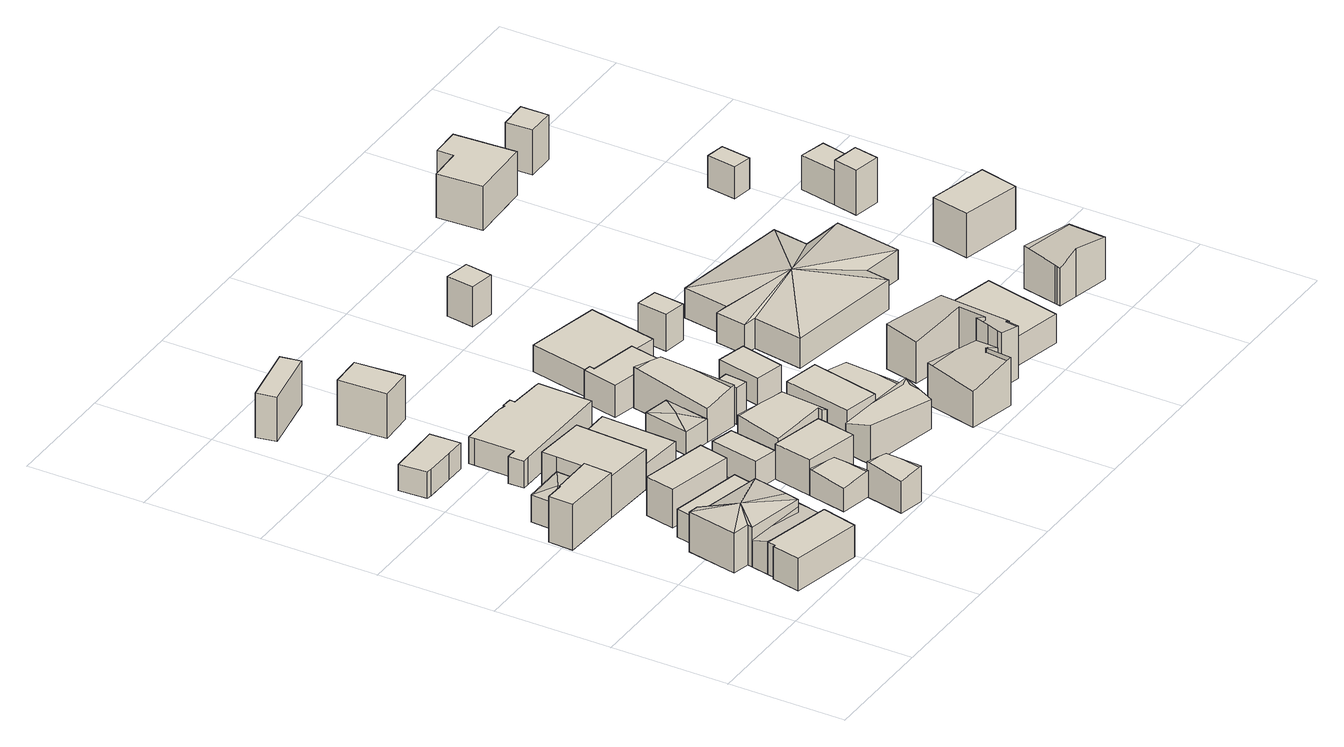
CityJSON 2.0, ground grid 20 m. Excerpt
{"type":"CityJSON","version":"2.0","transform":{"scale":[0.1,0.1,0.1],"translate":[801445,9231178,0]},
"CityObjects":{
"building1":{"type":"Building","attributes":{"Building Type":"Residential","Roof Shape":"shed","Roof Material":"Concrete Glazed Tile","Roof Material Code":1,"Roof Direction":"west","Building Height":5.58,"Roof Slope":10.1,"Footprint Area":79.63,"Solar PV Capacity Low":9.97,"Solar PV Capacity High":13.1,"Solar Annual Energy Low":14377,"Solar Annual Energy High":18948,"Suitable PV Area":59.53},"geometry":[{"type":"MultiSurface","lod":"2.2","boundaries":[[[0,1,2,3,4,5,6]],[[6,5,7,8]],[[5,4,9,7]],[[4,3,10,9]],[[3,2,11,10]],[[2,1,12,11]],[[1,0,13,12]],[[0,6,8,13]],[[8,7,9,10,11,12,13]]]}]},
"building2":{"type":"Building","attributes":{"Building Type":"Residential","Roof Shape":"shed","Roof Material":"Concrete Glazed Tile","Roof Material Code":1,"Roof Direction":"west","Building Height":7.92,"Roof Slope":11.3,"Footprint Area":48.19,"Solar PV Capacity Low":6.03,"Solar PV Capacity High":7.92,"Solar Annual Energy Low":8700,"Solar Annual Energy High":11466,"Suitable PV Area":36.02},"geometry":[{"type":"MultiSurface","lod":"2.2","boundaries":[[[14,15,16,17,18,19]],[[19,18,20,21]],[[18,17,22,20]],[[17,16,23,22]],[[16,15,24,23]],[[15,14,25,24]],[[14,19,21,25]],[[21,20,22,23,24,25]]]}]},
"building3":{"type":"Building","attributes":{"Building Type":"Residential","Roof Shape":"gable","Roof Material":"Concrete Glazed Tile","Roof Material Code":1,"Roof Direction":"west","Building Height":4.6,"Roof Slope":27.6,"Footprint Area":43.13,"Solar PV Capacity Low":5.4,"Solar PV Capacity High":7.09,"Solar Annual Energy Low":7786,"Solar Annual Energy High":10262,"Suitable PV Area":32.24},"geometry":[{"type":"MultiSurface","lod":"2.2","boundaries":[[[26,27,28,3,2,29]],[[29,2,30,31]],[[2,3,32,30]],[[3,28,33,32]],[[28,27,34,33]],[[27,26,35,34]],[[26,29,31,35]],[[31,30,32,33,34,35]]]}]},
"building4":{"type":"Building","attributes":{"Building Type":"Residential","Roof Shape":"hip","Roof Material":"Concrete Glazed Tile","Roof Material Code":1,"Roof Direction":"west","Building Height":6.98,"Roof Slope":29.2,"Footprint Area":115.53,"Solar PV Capacity Low":14.47,"Solar PV Capacity High":19,"Solar Annual Energy Low":20859,"Solar Annual Energy High":27490,"Suitable PV Area":86.36},"geometry":[{"type":"MultiSurface","lod":"2.2","boundaries":[[[36,37,38,28,27,26,39,40,41]],[[41,40,42,43]],[[40,39,44,42]],[[39,26,45,44]],[[26,27,46,45]],[[27,28,47,46]],[[28,38,48,47]],[[38,37,49,48]],[[37,36,50,49]],[[36,41,43,50]],[[43,42,51]],[[42,44,51]],[[44,45,51]],[[45,46,51]],[[46,47,51]],[[47,48,51]],[[48,49,51]],[[49,50,51]],[[50,43,51]]]}]},
"building5":{"type":"Building","attributes":{"Building Type":"Residential","Roof Shape":"hip","Roof Material":"Clay Tile Shingle","Roof Material Code":3,"Roof Direction":"west","Building Height":4.72,"Roof Slope":20.1,"Footprint Area":36.95,"Solar PV Capacity Low":4.63,"Solar PV Capacity High":6.08,"Solar Annual Energy Low":6671,"Solar Annual Energy High":8792,"Suitable PV Area":27.62},"geometry":[{"type":"MultiSurface","lod":"2.2","boundaries":[[[52,53,16,15]],[[15,16,54,55]],[[16,53,56,54]],[[53,52,57,56]],[[52,15,55,57]],[[55,54,58]],[[54,56,58]],[[56,57,58]],[[57,55,58]]]}]},
"building6":{"type":"Building","attributes":{"Building Type":"Residential","Roof Shape":"flat","Roof Material":"Concrete Glazed Tile","Roof Material Code":1,"Roof Direction":"west","Building Height":4.88,"Roof Slope":9,"Footprint Area":65.06,"Solar PV Capacity Low":8.15,"Solar PV Capacity High":10.7,"Solar Annual Energy Low":11747,"Solar Annual Energy High":15481,"Suitable PV Area":48.63},"geometry":[{"type":"MultiSurface","lod":"2.2","boundaries":[[[59,41,40,39,60,61]],[[61,60,62,63]],[[60,39,64,62]],[[39,40,65,64]],[[40,41,66,65]],[[41,59,67,66]],[[59,61,63,67]],[[63,62,64,65,66,67]]]}]},
"building7":{"type":"Building","attributes":{"Building Type":"Residential","Roof Shape":"flat","Roof Material":"Asbestos Sheet","Roof Material Code":4,"Roof Direction":"northwest","Building Height":4.64,"Roof Slope":14,"Footprint Area":48.76,"Solar PV Capacity Low":6.11,"Solar PV Capacity High":8.02,"Solar Annual Energy Low":8804,"Solar Annual Energy High":11603,"Suitable PV Area":36.45},"geometry":[{"type":"MultiSurface","lod":"2.2","boundaries":[[[68,69,70,71,72,73]],[[73,72,74,75]],[[72,71,76,74]],[[71,70,77,76]],[[70,69,78,77]],[[69,68,79,78]],[[68,73,75,79]],[[75,74,76,77,78,79]]]}]},
"building8":{"type":"Building","attributes":{"Building Type":"Residential","Roof Shape":"shed","Roof Material":"Clay Tile Shingle","Roof Material Code":3,"Roof Direction":"west","Building Height":6.67,"Roof Slope":12.4,"Footprint Area":63.15,"Solar PV Capacity Low":7.91,"Solar PV Capacity High":10.38,"Solar Annual Energy Low":11401,"Solar Annual Energy High":15026,"Suitable PV Area":47.2},"geometry":[{"type":"MultiSurface","lod":"2.2","boundaries":[[[80,81,82,83]],[[83,82,84,85]],[[82,81,86,84]],[[81,80,87,86]],[[80,83,85,87]],[[85,84,86,87]]]}]},
"building9":{"type":"Building","attributes":{"Building Type":"Residential","Roof Shape":"shed","Roof Material":"Concrete Glazed Tile","Roof Material Code":1,"Roof Direction":"west","Building Height":7.01,"Roof Slope":14.2,"Footprint Area":115.33,"Solar PV Capacity Low":14.44,"Solar PV Capacity High":18.97,"Solar Annual Energy Low":20821,"Solar Annual Energy High":27441,"Suitable PV Area":86.21},"geometry":[{"type":"MultiSurface","lod":"2.2","boundaries":[[[88,52,15,14,89,90]],[[90,89,91,92]],[[89,14,93,91]],[[14,15,94,93]],[[15,52,95,94]],[[52,88,96,95]],[[88,90,92,96]],[[92,91,93,94,95,96]]]}]},
"building10":{"type":"Building","attributes":{"Building Type":"Residential","Roof Shape":"gable","Roof Material":"Concrete Aluminum Tile","Roof Material Code":2,"Roof Direction":"west","Building Height":4.1,"Roof Slope":28.2,"Footprint Area":36.43,"Solar PV Capacity Low":4.56,"Solar PV Capacity High":5.99,"Solar Annual Energy Low":6576,"Solar Annual Energy High":8667,"Suitable PV Area":27.23},"geometry":[{"type":"MultiSurface","lod":"2.2","boundaries":[[[97,98,99,100]],[[100,99,101,102]],[[99,98,103,101]],[[98,97,104,103]],[[97,100,102,104]],[[102,101,103,104]]]}]},
"building11":{"type":"Building","attributes":{"Building Type":"Residential","Roof Shape":"flat","Roof Material":"Clay Tile Shingle","Roof Material Code":3,"Roof Direction":"west","Building Height":4.41,"Roof Slope":9.9,"Footprint Area":95.94,"Solar PV Capacity Low":12.01,"Solar PV Capacity High":15.78,"Solar Annual Energy Low":17321,"Solar Annual Energy High":22828,"Suitable PV Area":71.71},"geometry":[{"type":"MultiSurface","lod":"2.2","boundaries":[[[105,90,89,106]],[[106,89,107,108]],[[89,90,109,107]],[[90,105,110,109]],[[105,106,108,110]],[[108,107,109,110]]]}]},
"building12":{"type":"Building","attributes":{"Building Type":"Residential","Roof Shape":"flat","Roof Material":"Concrete Glazed Tile","Roof Material Code":1,"Roof Direction":"west","Building Height":7.78,"Roof Slope":13.6,"Footprint Area":36.88,"Solar PV Capacity Low":4.62,"Solar PV Capacity High":6.06,"Solar Annual Energy Low":6658,"Solar Annual Energy High":8774,"Suitable PV Area":27.56},"geometry":[{"type":"MultiSurface","lod":"2.2","boundaries":[[[111,112,113,114]],[[114,113,115,116]],[[113,112,117,115]],[[112,111,118,117]],[[111,114,116,118]],[[116,115,117,118]]]}]},
"building13":{"type":"Building","attributes":{"Building Type":"Residential","Roof Shape":"gable","Roof Material":"Clay Tile Shingle","Roof Material Code":3,"Roof Direction":"west","Building Height":5.6,"Roof Slope":27.7,"Footprint Area":29.38,"Solar PV Capacity Low":3.68,"Solar PV Capacity High":4.83,"Solar Annual Energy Low":5305,"Solar Annual Energy High":6991,"Suitable PV Area":21.96},"geometry":[{"type":"MultiSurface","lod":"2.2","boundaries":[[[119,120,121,122]],[[122,121,123,124]],[[121,120,125,123]],[[120,119,126,125]],[[119,122,124,126]],[[124,123,125,126]]]}]},
"building14":{"type":"Building","attributes":{"Building Type":"Residential","Roof Shape":"flat","Roof Material":"Clay Tile Shingle","Roof Material Code":3,"Roof Direction":"west","Building Height":4.7,"Roof Slope":12.2,"Footprint Area":184.88,"Solar PV Capacity Low":23.15,"Solar PV Capacity High":30.4,"Solar Annual Energy Low":33378,"Solar Annual Energy High":43990,"Suitable PV Area":138.19},"geometry":[{"type":"MultiSurface","lod":"2.2","boundaries":[[[127,128,129,130,131,132,133,134,135,136,137,138,139,140,141]],[[141,140,142,143]],[[140,139,144,142]],[[139,138,145,144]],[[138,137,146,145]],[[137,136,147,146]],[[136,135,148,147]],[[135,134,149,148]],[[134,133,150,149]],[[133,132,151,150]],[[132,131,152,151]],[[131,130,153,152]],[[130,129,154,153]],[[129,128,155,154]],[[128,127,156,155]],[[127,141,143,156]],[[143,142,144,145,146,147,148,149,150,151,152,153,154,155,156]]]}]},
"building15":{"type":"Building","attributes":{"Building Type":"Residential","Roof Shape":"shed","Roof Material":"Asbestos Sheet","Roof Material Code":4,"Roof Direction":"west","Building Height":4.94,"Roof Slope":13.5,"Footprint Area":36.62,"Solar PV Capacity Low":4.58,"Solar PV Capacity High":6.02,"Solar Annual Energy Low":6611,"Solar Annual Energy High":8712,"Suitable PV Area":27.37},"geometry":[{"type":"MultiSurface","lod":"2.2","boundaries":[[[157,158,159,160]],[[160,159,161,162]],[[159,158,163,161]],[[158,157,164,163]],[[157,160,162,164]],[[162,161,163,164]]]}]},
"building16":{"type":"Building","attributes":{"Building Type":"Residential","Roof Shape":"shed","Roof Material":"Concrete Glazed Tile","Roof Material Code":1,"Roof Direction":"west","Building Height":7.7,"Roof Slope":14.5,"Footprint Area":48.88,"Solar PV Capacity Low":6.12,"Solar PV Capacity High":8.04,"Solar Annual Energy Low":8825,"Solar Annual Energy High":11630,"Suitable PV Area":36.54},"geometry":[{"type":"MultiSurface","lod":"2.2","boundaries":[[[165,166,167,168]],[[168,167,169,170]],[[167,166,171,169]],[[166,165,172,171]],[[165,168,170,172]],[[170,169,171,172]]]}]},
"building17":{"type":"Building","attributes":{"Building Type":"Residential","Roof Shape":"shed","Roof Material":"Concrete Aluminum Tile","Roof Material Code":2,"Roof Direction":"west","Building Height":6.06,"Roof Slope":12.9,"Footprint Area":66.56,"Solar PV Capacity Low":8.33,"Solar PV Capacity High":10.95,"Solar Annual Energy Low":12017,"Solar Annual Energy High":15838,"Suitable PV Area":49.75},"geometry":[{"type":"MultiSurface","lod":"2.2","boundaries":[[[173,159,97,174,175,176]],[[176,175,177,178]],[[175,174,179,177]],[[174,97,180,179]],[[97,159,181,180]],[[159,173,182,181]],[[173,176,178,182]],[[178,177,179,180,181,182]]]}]},
"building18":{"type":"Building","attributes":{"Building Type":"Residential","Roof Shape":"gable","Roof Material":"Concrete Aluminum Tile","Roof Material Code":2,"Roof Direction":"west","Building Height":6.83,"Roof Slope":25,"Footprint Area":80.68,"Solar PV Capacity Low":10.1,"Solar PV Capacity High":13.27,"Solar Annual Energy Low":14566,"Solar Annual Energy High":19197,"Suitable PV Area":60.31},"geometry":[{"type":"MultiSurface","lod":"2.2","boundaries":[[[173,176,175,183,184,185]],[[185,184,186,187]],[[184,183,188,186]],[[183,175,189,188]],[[175,176,190,189]],[[176,173,191,190]],[[173,185,187,191]],[[187,186,188,189,190,191]]]}]},
"building19":{"type":"Building","attributes":{"Building Type":"Residential","Roof Shape":"hip","Roof Material":"Concrete Glazed Tile","Roof Material Code":1,"Roof Direction":"west","Building Height":4.08,"Roof Slope":20.5,"Footprint Area":37.5,"Solar PV Capacity Low":4.69,"Solar PV Capacity High":6.17,"Solar Annual Energy Low":6770,"Solar Annual Energy High":8922,"Suitable PV Area":28.03},"geometry":[{"type":"MultiSurface","lod":"2.2","boundaries":[[[192,193,194,195]],[[195,194,196,197]],[[194,193,198,196]],[[193,192,199,198]],[[192,195,197,199]],[[197,196,200]],[[196,198,200]],[[198,199,200]],[[199,197,200]]]}]},
"building20":{"type":"Building","attributes":{"Building Type":"Residential","Roof Shape":"gable","Roof Material":"Clay Tile Shingle","Roof Material Code":3,"Roof Direction":"west","Building Height":5.97,"Roof Slope":25,"Footprint Area":88.07,"Solar PV Capacity Low":11.03,"Solar PV Capacity High":14.48,"Solar Annual Energy Low":15900,"Solar Annual Energy High":20955,"Suitable PV Area":65.83},"geometry":[{"type":"MultiSurface","lod":"2.2","boundaries":[[[201,202,195,203]],[[203,195,204,205]],[[195,202,206,204]],[[202,201,207,206]],[[201,203,205,207]],[[205,204,206,207]]]}]},
"building21":{"type":"Building","attributes":{"Building Type":"Residential","Roof Shape":"gable","Roof Material":"Clay Tile Shingle","Roof Material Code":3,"Roof Direction":"west","Building Height":5.25,"Roof Slope":33.2,"Footprint Area":66.27,"Solar PV Capacity Low":8.3,"Solar PV Capacity High":10.9,"Solar Annual Energy Low":11965,"Solar Annual Energy High":15770,"Suitable PV Area":49.54},"geometry":[{"type":"MultiSurface","lod":"2.2","boundaries":[[[208,209,210,211,212]],[[212,211,213,214]],[[211,210,215,213]],[[210,209,216,215]],[[209,208,217,216]],[[208,212,214,217]],[[214,213,215,216,217]]]}]},
"building22":{"type":"Building","attributes":{"Building Type":"Residential","Roof Shape":"shed","Roof Material":"Concrete Glazed Tile","Roof Material Code":1,"Roof Direction":"west","Building Height":6.29,"Roof Slope":18.4,"Footprint Area":8.55,"Solar PV Capacity Low":1.07,"Solar PV Capacity High":1.41,"Solar Annual Energy Low":1544,"Solar Annual Energy High":2034,"Suitable PV Area":6.39},"geometry":[{"type":"MultiSurface","lod":"2.2","boundaries":[[[218,219,220,221]],[[221,220,222,223]],[[220,219,224,222]],[[219,218,225,224]],[[218,221,223,225]],[[223,222,224,225]]]}]},
"building23":{"type":"Building","attributes":{"Building Type":"Residential","Roof Shape":"flat","Roof Material":"Concrete Glazed Tile","Roof Material Code":1,"Roof Direction":"west","Building Height":7.33,"Roof Slope":14.9,"Footprint Area":74.2,"Solar PV Capacity Low":9.29,"Solar PV Capacity High":12.2,"Solar Annual Energy Low":13396,"Solar Annual Energy High":17655,"Suitable PV Area":55.46},"geometry":[{"type":"MultiSurface","lod":"2.2","boundaries":[[[226,227,228,229,208]],[[208,229,230,231]],[[229,228,232,230]],[[228,227,233,232]],[[227,226,234,233]],[[226,208,231,234]],[[231,230,232,233,234]]]}]},
"building24":{"type":"Building","attributes":{"Building Type":"Residential","Roof Shape":"flat","Roof Material":"Clay Tile Shingle","Roof Material Code":3,"Roof Direction":"west","Building Height":5.65,"Roof Slope":14.8,"Footprint Area":53.41,"Solar PV Capacity Low":6.69,"Solar PV Capacity High":8.78,"Solar Annual Energy Low":9643,"Solar Annual Energy High":12709,"Suitable PV Area":39.92},"geometry":[{"type":"MultiSurface","lod":"2.2","boundaries":[[[235,236,237,238,239,240]],[[240,239,241,242]],[[239,238,243,241]],[[238,237,244,243]],[[237,236,245,244]],[[236,235,246,245]],[[235,240,242,246]],[[242,241,243,244,245,246]]]}]},
"building25":{"type":"Building","attributes":{"Building Type":"Residential","Roof Shape":"gable","Roof Material":"Concrete Glazed Tile","Roof Material Code":1,"Roof Direction":"west","Building Height":4.39,"Roof Slope":28.3,"Footprint Area":82.77,"Solar PV Capacity Low":10.36,"Solar PV Capacity High":13.61,"Solar Annual Energy Low":14943,"Solar Annual Energy High":19694,"Suitable PV Area":61.87},"geometry":[{"type":"MultiSurface","lod":"2.2","boundaries":[[[226,208,212,247,227]],[[227,247,248,249]],[[247,212,250,248]],[[212,208,251,250]],[[208,226,252,251]],[[226,227,249,252]],[[248,250,251,252,249]]]}]},
"building26":{"type":"Building","attributes":{"Building Type":"Residential","Roof Shape":"flat","Roof Material":"Concrete Glazed Tile","Roof Material Code":1,"Roof Direction":"west","Building Height":4.75,"Roof Slope":14,"Footprint Area":39.97,"Solar PV Capacity Low":5,"Solar PV Capacity High":6.57,"Solar Annual Energy Low":7215,"Solar Annual Energy High":9509,"Suitable PV Area":29.87},"geometry":[{"type":"MultiSurface","lod":"2.2","boundaries":[[[253,254,255,256]],[[256,255,257,258]],[[255,254,259,257]],[[254,253,260,259]],[[253,256,258,260]],[[258,257,259,260]]]}]},
"building27":{"type":"Building","attributes":{"Building Type":"Residential","Roof Shape":"flat","Roof Material":"Concrete Glazed Tile","Roof Material Code":1,"Roof Direction":"west","Building Height":4.67,"Roof Slope":5,"Footprint Area":158.65,"Solar PV Capacity Low":19.86,"Solar PV Capacity High":26.09,"Solar Annual Energy Low":28642,"Solar Annual Energy High":37748,"Suitable PV Area":118.59},"geometry":[{"type":"MultiSurface","lod":"2.2","boundaries":[[[261,237,236,235,262,263]],[[263,262,264,265]],[[262,235,266,264]],[[235,236,267,266]],[[236,237,268,267]],[[237,261,269,268]],[[261,263,265,269]],[[265,264,266,267,268,269]]]}]},
"building28":{"type":"Building","attributes":{"Building Type":"Residential","Roof Shape":"gable","Roof Material":"Concrete Glazed Tile","Roof Material Code":1,"Roof Direction":"west","Building Height":6.33,"Roof Slope":31.8,"Footprint Area":87.08,"Solar PV Capacity Low":10.9,"Solar PV Capacity High":14.32,"Solar Annual Energy Low":15721,"Solar Annual Energy High":20719,"Suitable PV Area":65.09},"geometry":[{"type":"MultiSurface","lod":"2.2","boundaries":[[[270,271,272,273,274,275,276,277]],[[277,276,278,279]],[[276,275,280,278]],[[275,274,281,280]],[[274,273,282,281]],[[273,272,283,282]],[[272,271,284,283]],[[271,270,285,284]],[[270,277,279,285]],[[279,278,280,281,282,283,284,285]]]}]},
"building29":{"type":"Building","attributes":{"Building Type":"Residential","Roof Shape":"shed","Roof Material":"Concrete Glazed Tile","Roof Material Code":1,"Roof Direction":"west","Building Height":6.31,"Roof Slope":18,"Footprint Area":21.46,"Solar PV Capacity Low":2.69,"Solar PV Capacity High":3.53,"Solar Annual Energy Low":3875,"Solar Annual Energy High":5107,"Suitable PV Area":16.04},"geometry":[{"type":"MultiSurface","lod":"2.2","boundaries":[[[286,287,288,289]],[[289,288,290,291]],[[288,287,292,290]],[[287,286,293,292]],[[286,289,291,293]],[[291,290,292,293]]]}]},
"building30":{"type":"Building","attributes":{"Building Type":"Residential","Roof Shape":"shed","Roof Material":"Concrete Glazed Tile","Roof Material Code":1,"Roof Direction":"west","Building Height":6.91,"Roof Slope":12.9,"Footprint Area":21.41,"Solar PV Capacity Low":2.68,"Solar PV Capacity High":3.52,"Solar Annual Energy Low":3866,"Solar Annual Energy High":5095,"Suitable PV Area":16},"geometry":[{"type":"MultiSurface","lod":"2.2","boundaries":[[[294,295,296,297]],[[297,296,298,299]],[[296,295,300,298]],[[295,294,301,300]],[[294,297,299,301]],[[299,298,300,301]]]}]},
"building31":{"type":"Building","attributes":{"Building Type":"Residential","Roof Shape":"gable","Roof Material":"Clay Tile Shingle","Roof Material Code":3,"Roof Direction":"west","Building Height":7.35,"Roof Slope":26.9,"Footprint Area":103.52,"Solar PV Capacity Low":12.96,"Solar PV Capacity High":17.02,"Solar Annual Energy Low":18690,"Solar Annual Energy High":24632,"Suitable PV Area":77.38},"geometry":[{"type":"MultiSurface","lod":"2.2","boundaries":[[[274,273,272,302,303,304,305,306,307,308,309,310]],[[310,309,311,312]],[[309,308,313,311]],[[308,307,314,313]],[[307,306,315,314]],[[306,305,316,315]],[[305,304,317,316]],[[304,303,318,317]],[[303,302,319,318]],[[302,272,320,319]],[[272,273,321,320]],[[273,274,322,321]],[[274,310,312,322]],[[312,311,313,314,315,316,317,318,319,320,321,322]]]}]},
"building32":{"type":"Building","attributes":{"Building Type":"Residential","Roof Shape":"flat","Roof Material":"Concrete Glazed Tile","Roof Material Code":1,"Roof Direction":"west","Building Height":5.12,"Roof Slope":10.3,"Footprint Area":140.68,"Solar PV Capacity Low":17.61,"Solar PV Capacity High":23.14,"Solar Annual Energy Low":25400,"Solar Annual Energy High":33475,"Suitable PV Area":105.16},"geometry":[{"type":"MultiSurface","lod":"2.2","boundaries":[[[306,305,323,324,325]],[[325,324,326,327]],[[324,323,328,326]],[[323,305,329,328]],[[305,306,330,329]],[[306,325,327,330]],[[327,326,328,329,330]]]}]},
"building33":{"type":"Building","attributes":{"Building Type":"Residential","Roof Shape":"hip","Roof Material":"Concrete Glazed Tile","Roof Material Code":1,"Roof Direction":"west","Building Height":5.25,"Roof Slope":24.5,"Footprint Area":557.82,"Solar PV Capacity Low":69.84,"Solar PV Capacity High":91.73,"Solar Annual Energy Low":100711,"Solar Annual Energy High":132729,"Suitable PV Area":416.97},"geometry":[{"type":"MultiSurface","lod":"2.2","boundaries":[[[331,332,333,334,335,336,337,338,339,340,341,342]],[[342,341,343,344]],[[341,340,345,343]],[[340,339,346,345]],[[339,338,347,346]],[[338,337,348,347]],[[337,336,349,348]],[[336,335,350,349]],[[335,334,351,350]],[[334,333,352,351]],[[333,332,353,352]],[[332,331,354,353]],[[331,342,344,354]],[[344,343,355]],[[343,345,355]],[[345,346,355]],[[346,347,355]],[[347,348,355]],[[348,349,355]],[[349,350,355]],[[350,351,355]],[[351,352,355]],[[352,353,355]],[[353,354,355]],[[354,344,355]]]}]},
"building34":{"type":"Building","attributes":{"Building Type":"Residential","Roof Shape":"gable","Roof Material":"Concrete Aluminum Tile","Roof Material Code":2,"Roof Direction":"west","Building Height":6.65,"Roof Slope":34.3,"Footprint Area":71.9,"Solar PV Capacity Low":9,"Solar PV Capacity High":11.82,"Solar Annual Energy Low":12981,"Solar Annual Energy High":17108,"Suitable PV Area":53.75},"geometry":[{"type":"MultiSurface","lod":"2.2","boundaries":[[[356,357,358,359,360,361,362]],[[362,361,363,364]],[[361,360,365,363]],[[360,359,366,365]],[[359,358,367,366]],[[358,357,368,367]],[[357,356,369,368]],[[356,362,364,369]],[[364,363,365,366,367,368,369]]]}]},
"building35":{"type":"Building","attributes":{"Building Type":"Residential","Roof Shape":"flat","Roof Material":"Concrete Glazed Tile","Roof Material Code":1,"Roof Direction":"west","Building Height":7.69,"Roof Slope":6.7,"Footprint Area":99.58,"Solar PV Capacity Low":12.47,"Solar PV Capacity High":16.38,"Solar Annual Energy Low":17978,"Solar Annual Energy High":23693,"Suitable PV Area":74.43},"geometry":[{"type":"MultiSurface","lod":"2.2","boundaries":[[[370,371,372,373,374,375]],[[375,374,376,377]],[[374,373,378,376]],[[373,372,379,378]],[[372,371,380,379]],[[371,370,381,380]],[[370,375,377,381]],[[377,376,378,379,380,381]]]}]},
"building36":{"type":"Building","attributes":{"Building Type":"Residential","Roof Shape":"shed","Roof Material":"Concrete Glazed Tile","Roof Material Code":1,"Roof Direction":"west","Building Height":7.6,"Roof Slope":12.2,"Footprint Area":72.7,"Solar PV Capacity Low":9.1,"Solar PV Capacity High":11.96,"Solar Annual Energy Low":13125,"Solar Annual Energy High":17298,"Suitable PV Area":54.34},"geometry":[{"type":"MultiSurface","lod":"2.2","boundaries":[[[382,383,384,385]],[[385,384,386,387]],[[384,383,388,386]],[[383,382,389,388]],[[382,385,387,389]],[[387,386,388,389]]]}]},
"building37":{"type":"Building","attributes":{"Building Type":"Residential","Roof Shape":"gable","Roof Material":"Concrete Glazed Tile","Roof Material Code":1,"Roof Direction":"west","Building Height":7.79,"Roof Slope":29.9,"Footprint Area":22.93,"Solar PV Capacity Low":2.87,"Solar PV Capacity High":3.77,"Solar Annual Energy Low":4140,"Solar Annual Energy High":5456,"Suitable PV Area":17.14},"geometry":[{"type":"MultiSurface","lod":"2.2","boundaries":[[[390,391,392,393]],[[393,392,394,395]],[[392,391,396,394]],[[391,390,397,396]],[[390,393,395,397]],[[395,394,396,397]]]}]},
"building38":{"type":"Building","attributes":{"Building Type":"Residential","Roof Shape":"shed","Roof Material":"Concrete Glazed Tile","Roof Material Code":1,"Roof Direction":"west","Building Height":5.47,"Roof Slope":15.6,"Footprint Area":17.67,"Solar PV Capacity Low":2.21,"Solar PV Capacity High":2.91,"Solar Annual Energy Low":3191,"Solar Annual Energy High":4205,"Suitable PV Area":13.21},"geometry":[{"type":"MultiSurface","lod":"2.2","boundaries":[[[398,399,400,401]],[[401,400,402,403]],[[400,399,404,402]],[[399,398,405,404]],[[398,401,403,405]],[[403,402,404,405]]]}]},
"building39":{"type":"Building","attributes":{"Building Type":"Residential","Roof Shape":"flat","Roof Material":"Concrete Glazed Tile","Roof Material Code":1,"Roof Direction":"west","Building Height":7.94,"Roof Slope":11.9,"Footprint Area":20.24,"Solar PV Capacity Low":2.53,"Solar PV Capacity High":3.33,"Solar Annual Energy Low":3654,"Solar Annual Energy High":4816,"Suitable PV Area":15.13},"geometry":[{"type":"MultiSurface","lod":"2.2","boundaries":[[[406,407,408,409]],[[409,408,410,411]],[[408,407,412,410]],[[407,406,413,412]],[[406,409,411,413]],[[411,410,412,413]]]}]},
"building40":{"type":"Building","attributes":{"Building Type":"Residential","Roof Shape":"shed","Roof Material":"Concrete Glazed Tile","Roof Material Code":1,"Roof Direction":"west","Building Height":5.91,"Roof Slope":16,"Footprint Area":30.61,"Solar PV Capacity Low":3.83,"Solar PV Capacity High":5.03,"Solar Annual Energy Low":5527,"Solar Annual Energy High":7284,"Suitable PV Area":22.88},"geometry":[{"type":"MultiSurface","lod":"2.2","boundaries":[[[414,406,409,415]],[[415,409,416,417]],[[409,406,418,416]],[[406,414,419,418]],[[414,415,417,419]],[[417,416,418,419]]]}]}
},
"vertices":[
[198,13,0],[213,73,0],[212,74,0],[92,100,0],[89,86,0],[85,87,0],[75,38,0],[85,87,57],[75,38,57],[89,86,57],[92,100,57],[212,74,56],[213,73,56],[198,13,56],
[111,379,0],[114,427,0],[39,427,0],[39,425,0],[7,426,0],[5,384,0],[7,426,80],[5,384,80],[39,425,80],[39,427,80],[114,427,79],[111,379,79],
[204,133,0],[198,109,0],[98,130,0],[223,129,0],[212,74,46],[223,129,48],[92,100,58],[98,130,47],[198,109,57],[204,133,46],
[88,232,0],[70,145,0],[100,139,0],[217,194,0],[104,218,0],[106,229,0],[104,218,70],[106,229,70],[217,194,70],[204,133,70],[198,109,70],[98,130,70],[100,139,70],[70,145,70],[88,232,70],[132,170,81],
[117,476,0],[42,476,0],[39,427,47],[114,427,47],[42,476,47],[117,476,47],[78,452,51],
[114,268,0],[228,192,0],[239,242,0],[228,192,49],[239,242,49],[217,194,49],[104,218,49],[106,229,49],[114,268,49],
[30,641,0],[82,640,0],[116,640,0],[114,692,0],[18,690,0],[21,642,0],[18,690,46],[21,642,46],[114,692,46],[116,640,46],[82,640,46],[30,641,46],
[143,337,0],[132,286,0],[249,261,0],[260,312,0],[249,261,67],[260,312,67],[132,286,68],[143,337,68],
[118,502,0],[205,374,0],[212,497,0],[205,374,70],[212,497,70],[111,379,73],[114,427,73],[117,476,73],[118,502,73],
[311,155,0],[298,89,0],[351,78,0],[364,144,0],[351,78,47],[364,144,41],[298,89,41],[311,155,47],
[287,496,0],[281,367,0],[205,374,44],[281,367,44],[212,497,44],[287,496,44],
[144,966,0],[39,947,0],[45,913,0],[150,932,0],[45,913,78],[150,932,78],[39,947,78],[144,966,78],
[351,80,0],[337,13,0],[380,4,0],[393,71,0],[380,4,62],[393,71,56],[337,13,56],[351,80,62],
[314,621,0],[309,622,0],[252,626,0],[253,628,0],[253,635,0],[235,636,0],[235,633,0],[223,636,0],[135,637,0],[135,627,0],[134,559,0],[117,559,0],[117,532,0],[129,532,0],[312,529,0],[129,532,47],[312,529,47],[117,532,47],[117,559,47],[134,559,47],[135,627,47],[135,637,47],[223,636,47],[235,633,47],[235,636,47],[253,635,47],[253,628,47],[252,626,47],[309,622,47],[314,621,47],
[301,316,0],[283,231,0],[325,222,0],[342,307,0],[325,222,50],[342,307,49],[283,231,51],[301,316,50],
[187,863,0],[129,859,0],[134,776,0],[193,779,0],[134,776,78],[193,779,77],[129,859,79],[187,863,77],
[332,221,0],[406,135,0],[418,195,0],[419,203,0],[418,195,61],[419,203,61],[406,135,61],[311,155,63],[325,222,62],[332,221,62],
[428,193,0],[446,280,0],[349,300,0],[446,280,68],[349,300,75],[428,193,75],[418,195,79],[419,203,79],[332,221,68],
[378,439,0],[332,448,0],[316,369,0],[362,360,0],[316,369,41],[362,360,41],[332,448,41],[378,439,41],[347,404,45],
[450,490,0],[390,502,0],[421,348,0],[362,360,60],[421,348,72],[390,502,72],[450,490,60],
[503,154,0],[440,168,0],[430,119,0],[560,91,0],[570,140,0],[560,91,52],[570,140,69],[430,119,69],[440,168,52],[503,154,61],
[454,381,0],[431,383,0],[427,347,0],[450,344,0],[427,347,64],[450,344,63],[431,383,64],[454,381,63],
[529,272,0],[525,273,0],[468,285,0],[443,167,0],[443,167,73],[503,154,73],[468,285,73],[525,273,73],[529,272,73],
[459,545,0],[377,562,0],[379,571,0],[366,573,0],[353,512,0],[448,491,0],[353,512,57],[448,491,57],[366,573,57],[379,571,57],[377,562,57],[459,545,57],
[596,257,0],[596,257,44],[525,273,54],[570,140,56],[503,154,44],[529,272,56],
[555,410,0],[505,422,0],[488,346,0],[538,335,0],[488,346,47],[538,335,47],[505,422,47],[555,410,47],
[402,681,0],[505,535,0],[530,654,0],[505,535,47],[530,654,47],[459,545,47],[377,562,47],[379,571,47],[402,681,47],
[686,70,0],[689,69,0],[711,64,0],[715,83,0],[720,106,0],[616,129,0],[595,39,0],[675,21,0],[595,39,63],[675,21,85],[616,129,73],[720,106,63],[715,83,66],[711,64,68],[689,69,79],[686,70,80],
[596,585,0],[557,591,0],[549,538,0],[589,532,0],[549,538,65],[589,532,63],[557,591,64],[596,585,63],
[515,861,0],[471,868,0],[464,820,0],[508,814,0],[464,820,70],[508,814,69],[471,868,70],[515,861,69],
[710,57,0],[745,49,0],[751,73,0],[758,72,0],[787,205,0],[671,231,0],[658,173,0],[750,153,0],[739,102,0],[750,153,90],[739,102,95],[658,173,73],[671,231,79],[787,205,73],[758,72,87],[751,73,90],[745,49,93],[710,57,97],[711,64,98],[715,83,100],[720,106,102],
[758,71,0],[858,49,0],[888,182,0],[858,49,51],[888,182,51],[758,71,51],[758,72,51],[787,205,51],
[608,343,0],[814,310,0],[821,351,0],[893,340,0],[912,454,0],[839,465,0],[849,527,0],[643,561,0],[630,482,0],[608,486,0],[600,433,0],[622,429,0],[600,433,52],[622,429,52],[608,486,52],[630,482,52],[643,561,52],[849,527,52],[839,465,52],[912,454,52],[893,340,52],[821,351,52],[814,310,52],[608,343,52],[737,432,75],
[965,166,0],[952,105,0],[951,101,0],[950,95,0],[984,88,0],[1047,74,0],[1062,145,0],[1047,74,74],[1062,145,66],[984,88,84],[950,95,66],[951,101,67],[952,105,68],[965,166,74],
[805,1051,0],[754,1049,0],[755,1021,0],[698,1018,0],[702,940,0],[811,945,0],[702,940,77],[811,945,77],[698,1018,77],[755,1021,77],[754,1049,77],[805,1051,77],
[1099,258,0],[1114,324,0],[1009,347,0],[995,281,0],[1009,347,78],[995,281,78],[1114,324,76],[1099,258,76],
[919,1001,0],[870,999,0],[871,953,0],[920,954,0],[871,953,79],[920,954,78],[870,999,78],[919,1001,79],
[971,711,0],[964,661,0],[998,655,0],[1005,706,0],[998,655,55],[1005,706,55],[964,661,56],[971,711,56],
[1023,524,0],[1015,482,0],[1061,473,0],[1069,515,0],[1061,473,79],[1069,515,79],[1015,482,79],[1023,524,79],
[1036,588,0],[1083,578,0],[1069,515,59],[1083,578,59],[1023,524,61],[1036,588,60]
]}
